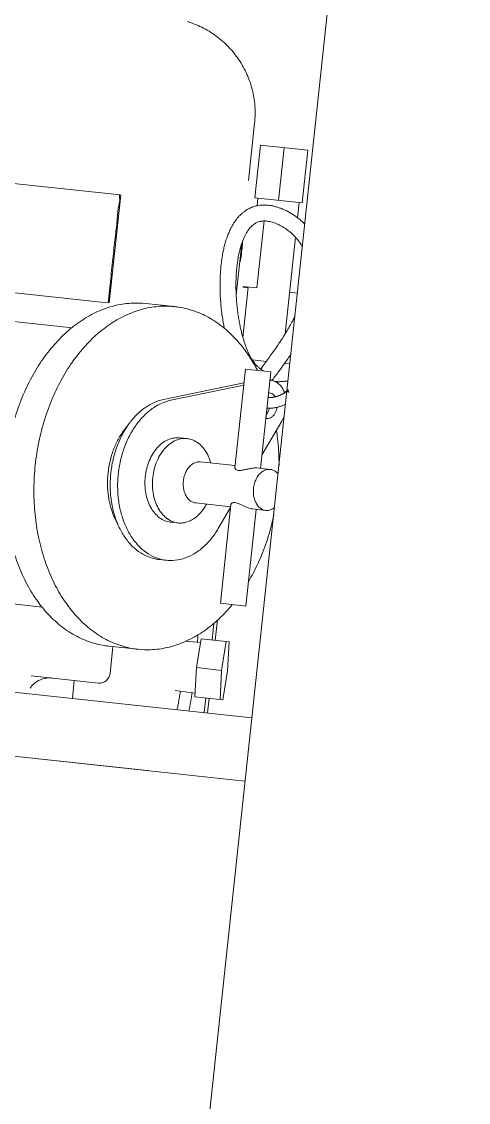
# Model space of a CAD drawing. Header units: millimetres. Extents: x 8265 to 78888, y 1905 to 34251.
# Drawn here: x 38901.66 to 38910.09, y 24356.9 to 24377.29 of the extents above; entities that cross this region are included whole.
import ezdxf

# ---------------------------------------------------------------- set-up
doc = ezdxf.new("R2010")
doc.units = ezdxf.units.MM
doc.layers.add('495_IMPIANTI_001-AM_0', color=6, linetype='Continuous', lineweight=0)

# ---------------------------------------------------------------- blocks, each defined once
blk = doc.blocks.new('gruppo elettrogeno')
at = {"layer": '495_IMPIANTI_001-AM_0'}
for p, q in [((73.88956729864913, -359.7058433110042), (73.88956729864913, -406.4997506110021)), ((73.89638645235937, -366.9207506110042), (101.2629678325302, -366.9207506110042)), ((75.73939929779044, -366.9232506110029), (96.67247132864941, -366.9232506110029)), ((77.37303133458045, -366.923180439554), (77.37374557212934, -366.9206765611752)), ((73.88956729864913, -368.1232506110036), (101.0818671839188, -368.1232506110036)), ((74.73169883340051, -368.4002506110055), (74.7316993873992, -368.1232506110036)), ((74.79350142966905, -368.4002506110055), (74.79350198366956, -368.1232506110036)), ((77.29448696148938, -368.4652506110042), (77.29448696148938, -368.1232506110036)), ((74.46845310211029, -368.4002506110055), (74.44077743675916, -368.9502506110048)), ((75.00197788787955, -368.4002506110055), (74.46845310211029, -368.4002506110055)), ((74.55148009814002, -368.9502506110048), (74.5238044327998, -368.4002506110055)), ((75.02965355322885, -368.9502506110048), (75.00197788787955, -368.4002506110055)), ((75.0054040144496, -368.4683382103549), (75.38378645235025, -368.4767144284242)), ((76.83838982397901, -368.4652506110042), (78.11073582507015, -368.4652506110042)), ((76.63838645235046, -368.6652506110049), (76.63838645235046, -369.1772506110037)), ((74.44077743675916, -368.9502506110048), (74.46845310211029, -369.500250611004)), ((74.5238044327998, -369.500250611004), (74.55148009814002, -368.9502506110048)), ((75.02965355322885, -368.9502506110048), (74.55148009814002, -368.9502506110048)), ((75.00197788787955, -369.500250611004), (75.02965355322885, -368.9502506110048)), ((76.71716498655042, -369.1772506110037), (76.16038910703901, -369.1772506110037)), ((75.0054040144496, -369.4321630116438), (75.28420901746904, -369.4259911303134)), ((74.46845310211029, -369.500250611004), (75.00197788787955, -369.500250611004)), ((74.73169586050972, -369.8866933634827), (74.73169663340013, -369.500250611004)), ((74.79349859562899, -369.8172706019332), (74.79349922966867, -369.500250611004)), ((78.041988382809, -369.7784506110047), (79.75418861173966, -369.7784506110047)), ((74.22740684372911, -370.2059506110027), (74.22740684372911, -372.0392506110047)), ((74.22742784560978, -370.2059506110027), (74.70998584184963, -370.2059506110027)), ((74.7100068437303, -370.2059506110027), (74.7100068437303, -372.0786704095926)), ((75.94825707269047, -370.9044506110049), (75.80683571645022, -370.9044506110049)), ((74.90099047057993, -371.6029418096632), (74.7100068437303, -372.0220811577647)), ((75.80683571645022, -371.6284506110032), (75.66541436020998, -371.6284506110032)), ((74.29808197742932, -372.0392506110047), (74.04444277501898, -372.0392506110047)), ((75.37493489450026, -372.0392506110047), (74.7100068437303, -372.0392506110047)), ((74.29808197742932, -372.817650611004), (74.04444277501898, -372.817650611004)), ((74.22740684372911, -372.817650611004), (74.22740684372911, -374.6509506110024)), ((74.7100068437303, -372.7782104541229), (74.7100068437303, -374.6509506110024)), ((75.37493489450026, -372.817650611004), (74.7100068437303, -372.817650611004)), ((74.22740684372911, -373.0812119991324), (73.92369037219942, -373.7477587915646)), ((75.80683571645022, -373.2284506110018), (75.66541436020998, -373.2284506110018)), ((74.7100068437303, -374.3436163082815), (76.04553847042007, -373.9145925929415)), ((74.7100068437303, -374.3890462438039), (76.18695982666031, -373.9145925929415)), ((74.22740684372911, -374.5059084492323), (74.20919849797974, -374.4947643592541)), ((74.22742784560978, -374.6509506110024), (74.70998584184963, -374.6509506110024)), ((73.98757996777931, -374.8364127023133), (73.88956729864913, -374.8363926096144)), ((74.59999264397993, -374.8365382475431), (74.33281702155, -374.8364834762624)), ((78.04220479200922, -375.078450611004), (79.75418861173966, -375.078450611004)), ((74.03584544041951, -375.3928765361716), (74.03584544041951, -377.2230998539317)), ((74.82084544041936, -375.2379963121539), (74.82084544041936, -376.1948020184836)), ((76.71716498655042, -375.6796506110049), (76.16038910703901, -375.6796506110049)), ((77.39817415881043, -375.6176624584341), (77.39775217934948, -377.663800495794)), ((79.4867638563901, -375.6183132502638), (77.43593443184, -375.6176702458224)), ((74.03584544041951, -376.1797506110024), (73.88956729864913, -376.1797506110024)), ((74.65950435599007, -376.1948020184836), (74.9203870993988, -376.1948020184836)), ((74.65950435599007, -377.4659535549335), (74.65950435599007, -376.1948020184836)), ((74.9203870993988, -376.1797506110024), (74.82084544041936, -376.1797506110024)), ((75.03267800242975, -376.0229390856557), (75.03247729464056, -376.9961519611434)), ((74.03584544041951, -377.5937846222741), (74.03584544041951, -377.8812020184823)), ((74.82084544041936, -377.7362001769516), (74.82084544041936, -377.8812020184823)), ((77.41181234928081, -377.6656801757717), (77.39775217934948, -377.663800495794)), ((77.41181234928081, -377.6656801757717), (79.48967487868867, -377.6661061397253)), ((73.97754866053037, -377.8812020184823), (73.97754866053037, -378.8812020184823)), ((74.87914222031031, -377.8812020184823), (73.9791464753398, -377.8812020184823)), ((73.9791464753398, -377.8812020184823), (73.9791464753398, -378.8812020184823)), ((74.42994325521977, -377.8812020184823), (74.42994325521977, -378.8812020184823)), ((74.87914222031031, -377.8812020184823), (74.87914222031031, -378.8812020184823)), ((75.03223004350002, -378.195049054405), (75.03200568957982, -379.2829197369038)), ((74.87914222031031, -378.8812020184823), (73.9791464753398, -378.8812020184823))]:
    blk.add_line(p, q, dxfattribs=at)
blk.add_arc((76.83838645234937, -368.6652506110049), 0.2, 90, 180, dxfattribs=at)
for points, start_tangent, end_tangent in [([(75.06095181731871, -368.469565233544), (75.06254615404941, -368.4330191921626), (75.06777824817982, -368.3317688340549), (75.07391148436, -368.2374112959233), (75.08087750929008, -368.1509981675745), (75.0834571805899, -368.1232328237029)], (0.04161066575242254, 0.9991339011842408), (0.09593048863726567, 0.9953880355669418)), ([(75.30760022178038, -368.123231829105), (75.3043483249894, -368.1585824761432), (75.2975409280898, -368.2445699190148), (75.2915502158794, -368.3382168624821), (75.28644120556964, -368.4385068404927), (75.28489049193013, -368.4745226917339)], (-0.09592720985901261, -0.995388351553636), (-0.04108614494499013, -0.9991556078477264)), ([(78.10596310099936, -368.2350835930638), (78.10085494898885, -368.2444838393722), (78.09267161679963, -368.2595307192614), (78.08009281150044, -368.2793768267229), (78.06273802910073, -368.3026928068148), (78.04078075843972, -368.3276890638745), (78.0144822459697, -368.3529357695015), (77.98372540656965, -368.3776172978914), (77.94838208637884, -368.4009431395834), (77.90834168736001, -368.4220873741515), (77.86353347920885, -368.4401512554441), (77.81402580492977, -368.4541147365317), (77.76005397084919, -368.4628489761426), (77.71282250458898, -368.4652507137844)], (-0.9563881467662629, 0.2920988064422604), (-0.9999999991025499, -4.236626553147562e-05)), ([(74.53478910703961, -370.1295050440031), (74.77128253794035, -369.8378778327615), (75.03365239591949, -369.5945080908323), (75.31701122696904, -369.4039293360229), (75.61608059218997, -369.2696916899522), (75.9252893951707, -369.1942957459732), (76.16048075372964, -369.1772598672223)], (0.5773502691895263, 0.8164965809277964), (0.9999999952426947, 9.754286560332504e-05)), ([(76.16048075372964, -369.1772598672223), (76.23887766095868, -369.1791459878814), (76.55100383349054, -369.224524627004), (76.85585359274046, -369.3295863451322), (77.14774816449062, -369.4923740412642), (77.42125010515883, -369.7098552886246), (77.67126459107021, -369.9779788230526), (77.89313432540075, -370.291750010424), (78.08272629480052, -370.6453238871918), (78.23650875957901, -371.0321140410242), (78.35161704340862, -371.4449153031755), (78.42590689674944, -371.8760379671921), (78.4579944401903, -372.3174510335639), (78.44728194351046, -372.7609318120421), (78.39396896025028, -373.1982190948229), (78.29904861041905, -373.6211670472048), (78.16428908054877, -374.0218969490934), (77.99220068569048, -374.3929439606154), (77.78598910704022, -374.7273961779947)], (0.9999999952426948, 9.7542865163018e-05), (-0.5773502691898025, -0.816496580927601)), ([(76.71725663323923, -369.1772598672223), (76.79565354045917, -369.1791459878814), (77.10777971300013, -369.224524627004), (77.41262947225005, -369.3295863451322), (77.70452404400021, -369.4923740412642), (77.97802598467024, -369.7098552886246), (78.2280404705798, -369.9779788230526), (78.44991020491034, -370.291750010424), (78.6395021742992, -370.6453238871918), (78.79328463909042, -371.0321140410242), (78.90839292292003, -371.4449153031755), (78.98268277625903, -371.8760379671921), (79.01477031969989, -372.3174510335639), (79.00405782300913, -372.7609318120421), (78.95074483975986, -373.1982190948229), (78.85582448993046, -373.6211670472048), (78.72106496004926, -374.0218969490934), (78.54897656520006, -374.3929439606154), (78.34276498654981, -374.7273961779947)], (0.9999999952426948, 9.754286516287519e-05), (-0.5773502691898025, -0.816496580927601)), ([(75.06793598494914, -369.5714388026836), (75.06777766543019, -369.5687223580726), (75.06254576070023, -369.4674734107621), (75.06095181734054, -369.4309359880726)], (-0.05836588364829418, 0.9982952587415979), (-0.04161066678036034, 0.9991339011414306)), ([(74.53478910703961, -370.1295050440031), (74.48405713602915, -370.2035627005143)], (-0.5773502692051543, -0.8164965809167456), (-0.5529426580147796, -0.8332193090342725)), ([(74.22228298180926, -370.6797842238457), (74.15648913354016, -370.8350042729153), (74.02172960365897, -371.2357341747929), (73.92680925382956, -371.6586821271821), (73.88505263307889, -371.9636895335216)], (-0.4112017895593951, -0.9115443424557857), (-0.1015889916214111, -0.9948264556098942)), ([(75.80688802111035, -370.904472909272), (75.69042742563033, -370.9133683625232), (75.50254789147039, -370.966467765983), (75.32428694235932, -371.0657806725221), (75.16127943436913, -371.2081677858523), (75.0186780599688, -371.3891282273844), (74.90099047057993, -371.6029418096632)], (-0.9999999910154457, -0.0001340489031266106), (-0.4146407866839433, -0.9099851746144662)), ([(76.04553847042007, -373.9145925929415), (76.2278612161499, -373.8313230418435), (76.39687528093964, -373.7037084769554), (76.54723810413998, -373.5357828143615), (76.67419669374067, -373.3328542101453), (76.77373786915996, -373.1013372687421), (76.84271511848965, -372.8485502763733), (76.87894806024997, -372.5824838688322), (76.88129136558018, -372.3115484462623), (76.84967096221044, -372.0443083191431), (76.78508637599043, -371.7892109890827), (76.68957913562917, -371.5543201220034), (76.56616823972035, -371.3470606544151), (76.41875472570973, -371.1739840900418), (76.25199835750027, -371.0405614057645), (76.07117032958013, -370.9510101131827), (75.88198664379888, -370.9081609424729), (75.80688802111035, -370.904472909272)], (0.9520813628651471, 0.3058448601576362), (-0.9999999910154461, -0.000134048901390679)), ([(76.80872687345982, -373.3459257819241), (76.8156180499791, -373.3328542101453), (76.9151592254002, -373.1013372687421), (76.9841364747299, -372.8485502763733), (77.02036941649021, -372.5824838688322), (77.02271272180951, -372.3115484462623), (76.99109231845068, -372.0443083191431), (76.92650773221976, -371.7892109890827), (76.83100049186032, -371.5543201220034), (76.7075895959606, -371.3470606544151), (76.56017608194998, -371.1739840900418), (76.3934197137296, -371.0405614057645), (76.21259168582037, -370.9510101131827), (76.02340800003913, -370.9081609424729), (75.94830937734878, -370.904472909272)], (0.4704132946065053, 0.8824462206035298), (-0.999999991015446, -0.000134048901974457)), ([(76.8095846421802, -373.3465517414234), (76.91245352489932, -373.1731771340828), (76.99247131083939, -372.9771743881838), (77.04720670007009, -372.7644989479822), (77.07499658549023, -372.5416128491133), (77.07499658549023, -372.3152883728917), (77.04720670007009, -372.0924022740228), (76.99247131083939, -371.8797268338249), (76.91245352489932, -371.6837240879222), (76.8095846421802, -371.5103494805744), (76.79484216923993, -371.4899631476628)], (0.5773502691912037, 0.8164965809266105), (-0.5946124513639296, 0.8040124580396615)), ([(75.26541436021034, -371.8627651860525), (75.35731999625023, -371.7575141566422), (75.38491043782051, -371.733731213405)], (0.5773502692103534, 0.8164965809130693), (0.7779715945185951, 0.6282994494046567)), ([(75.38491043782051, -371.733731213405), (75.46269083438892, -371.6815862698031), (75.57692166337984, -371.6382999385251), (75.66541436923944, -371.6284651738433)], (0.7779715945484875, 0.6282994493676435), (0.999999807728017, 0.0006201160611159398)), ([(75.66541436923944, -371.6284651738433), (75.69502004786045, -371.6295469831939), (75.81182452173016, -371.6557099499742), (75.9222301689806, -371.715645391655), (76.02141173305063, -371.8067338418341), (76.10503450366923, -371.9249942981633), (76.16944376448009, -372.0652582112134), (76.2118245217298, -372.2213953749242), (76.23032453294945, -372.3865818460044), (76.22413525887896, -372.5535981830335), (76.19352720049937, -372.7151449706334), (76.13983807682962, -372.8641618390147), (76.06541436020962, -372.9941360359526)], (0.9999998077280104, 0.0006201160716497811), (-0.5773502691900528, -0.816496580927424)), ([(76.20683571644986, -372.9941360359526), (76.27718595742044, -372.8729067974136), (76.32946090239966, -372.7345973568927), (76.36165165457896, -372.584522868613), (76.37252114140028, -372.4284506110025), (76.36165165457896, -372.2723783533847), (76.32946090239966, -372.1223038651124), (76.27718595742044, -371.9839944245841), (76.20683571644986, -371.8627651860525), (76.12111369979903, -371.7632749211634), (76.02331415650951, -371.6893469849938), (75.91719546815875, -371.6438223866835), (75.80683571645022, -371.6284506110032)], (0.5773502691932124, 0.81649658092519), (-0.999999999983815, 5.689497883553265e-06)), ([(75.26541436021034, -371.8627651860525), (75.19099064359034, -371.9927393829939), (75.17159109958993, -372.0382063694642)], (-0.5773502692041733, -0.8164965809174395), (-0.3675688705779662, -0.9299963039614935)), ([(73.88831263059001, -372.1079433170935), (73.90206832562035, -372.0953805398249), (73.96256816170899, -372.0568732497532), (74.02782625271902, -372.0399606852925), (74.0443818711301, -372.0392641608023)], (0.7162958284433141, 0.6977967369905841), (0.9999997479111011, -0.0007100547405109426)), ([(74.0443818711301, -372.0392641608023), (74.09405003561005, -372.0456257432133), (74.15739082483014, -372.0735391909448), (74.2141674839404, -372.122078800342), (74.2610803599, -372.1884236257729), (74.29540304685906, -372.2687179471222), (74.31514083504044, -372.3582953502855), (74.31914663590942, -372.4519499221942), (74.30718764688936, -372.5442387995654), (74.27995888095938, -372.6297984882849), (74.2390427750197, -372.7036565702447)], (0.999999747911117, -0.0007100547179181493), (-0.5773502691878962, -0.816496580928949)), ([(74.29808197742932, -372.0392506110047), (74.34233159916039, -372.0432993251316), (74.3958905269501, -372.055469025262), (74.45530252161007, -372.0740592122138), (74.51552618345886, -372.0948625569736), (74.57034083659892, -372.1120316057031), (74.61840011077038, -372.1218017366127), (74.65774169693941, -372.1218337254331), (74.68762687333037, -372.1119918448539), (74.70548149914976, -372.0947580694346), (74.70998384218001, -372.0786268545644)], (1, -1.83697019872103e-16), (0.008587461744718517, 0.9999631270705851)), ([(75.37493488059954, -372.0392642135348), (75.42454215508951, -372.0456257432133), (75.4878829443096, -372.0735391909448), (75.54465960341986, -372.122078800342), (75.59157247937947, -372.1884236257729), (75.62589516634944, -372.2687179471222), (75.6456329545199, -372.3582953502855), (75.64963875538888, -372.4519499221942), (75.63767976636882, -372.5442387995654), (75.61045100044066, -372.6297984882849), (75.56953489449916, -372.7036565702447)], (0.9999994779325128, -0.001021829096347872), (-0.5773502691960046, -0.8164965809232154)), ([(73.88823683144983, -372.7488816808846), (73.93149472520963, -372.7833620310639), (73.99483551442972, -372.8112754787844), (74.04450367890968, -372.8176370612027)], (0.7159345031161776, -0.698167449289776), (0.9999997479111049, -0.0007100547351634945)), ([(74.04450367890968, -372.8176370612027), (74.06105929731893, -372.8169405367016), (74.12631738832897, -372.8000279722446), (74.18681722441943, -372.7615206821838), (74.2390427750197, -372.7036565702447)], (0.9999997479111273, -0.0007100547034451716), (0.5773502691986442, 0.8164965809213491)), ([(74.70996392591042, -372.7783036709234), (74.70603419204053, -372.7631371381149), (74.68845102966952, -372.745400767345), (74.66050295151945, -372.7355015367657), (74.61993969668038, -372.7349271523935), (74.56814384151949, -372.7454706065118), (74.51115758229025, -372.7635329768827), (74.45118027281933, -372.784233952284), (74.39315445807006, -372.8021856919449), (74.34122574319917, -372.8137837642216), (74.29808197742932, -372.817650611004)], (-0.008957534687874727, 0.9999598804813699), (-1, 1.83697019872103e-16)), ([(75.37493490839915, -372.8176370084739), (75.39155141680021, -372.8169405367016), (75.45680950781025, -372.8000279722446), (75.5173093439007, -372.7615206821838), (75.56953489449916, -372.7036565702447)], (0.9999994779325105, -0.001021829098438546), (0.5773502691905286, 0.8164965809270878)), ([(73.88661055456032, -372.908210367933), (73.8948713173304, -372.980863254802), (73.9691611706694, -373.4119859188222), (74.00508445311061, -373.5596644655934)], (0.1049303240873742, -0.9944795760029055), (0.2538179729084643, -0.9672520026490707)), ([(75.17147287465014, -372.8183825421338), (75.22579421675982, -372.9319069238418), (75.30941698736933, -373.0501673801637), (75.38565011164974, -373.1237709376228)], (0.3670707713606761, -0.9301930169661984), (0.7791114157210555, -0.6268854774942012)), ([(75.38565011164974, -373.1237709376228), (75.40859855143935, -373.1412558303537), (75.51900419870071, -373.2011912720345), (75.6358086725595, -373.2273542388039), (75.66541435118052, -373.2284360481653)], (0.7791114157325613, -0.6268854774799016), (0.9999998077280212, 0.0006201160540788822)), ([(75.66541435118052, -373.2284360481653), (75.75390705704012, -373.2186012834727), (75.86813788604013, -373.1753149522056), (75.97350872417883, -373.0993870653556), (76.06541436020962, -372.9941360359526)], (0.9999998077280053, 0.0006201160799947568), (0.5773502691840835, 0.816496580931645)), ([(75.80683571645022, -373.2284506110018), (75.91719546815875, -373.2130788353252), (76.02331415650951, -373.1675542370149), (76.12111369979903, -373.0936263008416), (76.20683571644986, -372.9941360359526)], (0.999999999983815, -5.689497618598432e-06), (0.5773502691873345, 0.8164965809293462)), ([(76.18695982666031, -373.9145925929415), (76.36928257239015, -373.8313230418435), (76.53829663716897, -373.7037084769554), (76.68865946038022, -373.5357828143615), (76.80872687345982, -373.3459257819241)], (0.9520813628644578, 0.3058448601597821), (0.4704132946049909, 0.882446220604337)), ([(76.8007059615993, -373.3589387246438), (76.8095846421802, -373.3465517414234)], (0.5878037423504635, 0.8090035602386371), (0.5773502689519279, 0.816496581095804)), ([(73.92369037219942, -373.7477587915646), (73.88925106442002, -373.8465429066136)], (-0.4146407866783522, -0.9099851746170139), (-0.2453945358954096, -0.9694232933825536)), ([(74.08989136672972, -373.8385450456854), (74.12522893357891, -373.8001979820556), (74.16638040175894, -373.7760920101036), (74.21054136673047, -373.7678699119833)], (0.5773502691968277, 0.8164965809226337), (0.999999999234869, 3.911856263672697e-05)), ([(74.21054136673047, -373.7678699119833), (74.22768031345913, -373.7691064873443)], (0.9999999992348778, 3.911833971258639e-05), (0.9898371862334554, -0.1422052908630196)), ([(73.88951062665001, -374.0671211701238), (73.90060218397957, -374.0606369182542), (73.92411760793038, -374.0476412649814), (73.94802800923026, -374.0354154135139), (73.97228751725925, -374.0239749545954), (73.99678568942, -374.0133712159741), (74.02152574952015, -374.0036115029152), (74.04645691239057, -373.9947374506237), (74.07136772595004, -373.9868468235227), (74.09626632947948, -373.9799644217428), (74.12135954870973, -373.9740925456836), (74.14206375043068, -373.9701015497421)], (0.8592744967765308, 0.5115147497281384), (0.9853253470425405, 0.1706867319843502)), ([(74.04014716588063, -373.9966162528153), (74.04573040176001, -373.9467168764031), (74.06277589798992, -373.8885199119841), (74.0897859821307, -373.8386942119041)], (0.03674667648877029, 0.9993246128095865), (0.5766796206730912, 0.8169703881416631)), ([(74.0897859821307, -373.8386942119041), (74.08989136672972, -373.8385450456854)], (0.5766796420710016, 0.8169703730373957), (0.577350270495119, 0.816496580004603)), ([(74.14206375043068, -373.9701015497421), (74.14658774987038, -373.9693377017729), (74.17145006358987, -373.9658755616629), (74.18546554848035, -373.9645064876649)], (0.9853253470261789, 0.1706867320788005), (0.9966715124107361, 0.08152236716935982)), ([(74.18428398541073, -373.9645194988852), (74.18715175800025, -373.9467168764031), (74.20419725423017, -373.8885199119841), (74.22672116089961, -373.8452950880828)], (0.1320531284852438, 0.991242639951117), (0.5475179946851325, 0.8367939086154795)), ([(74.18546554848035, -373.9645064876649), (74.19619598340068, -373.9637646381134), (74.22051253818063, -373.9631534081136), (74.22741122777006, -373.9632727052021)], (0.9966715124183878, 0.08152236707581179), (0.999628311036916, -0.02726242420407153)), ([(73.92950760589883, -374.2820422972845), (73.93021780663003, -374.2814683759725), (73.94233306766, -374.2720341150643), (73.95538498212045, -374.2625387265443), (73.96934352999051, -374.2530406970118), (73.98410824679013, -374.2436412608049), (73.99953786289916, -374.2344542147739), (74.01547188900076, -374.225588761562), (74.03182973044022, -374.2170985793027), (74.04846655581059, -374.2090648232124), (74.06525740882898, -374.2015491868342), (74.0820377723303, -374.1946215455946), (74.09861602996898, -374.1883489196925), (74.11482538364908, -374.1827738225338), (74.13063443051942, -374.1778857946747), (74.14580506929997, -374.1737321003648), (74.16015187073026, -374.1703227726148), (74.17355160622901, -374.1676363033121), (74.18393963424933, -374.165920087923)], (0.7771216663761659, 0.6293503917919898), (0.989139157668763, 0.1469820627366825)), ([(74.18393963424933, -374.165920087923), (74.1859847479991, -374.1656231619427), (74.19725623765953, -374.1642526312326), (74.20730981266934, -374.1634556767031), (74.21604699553063, -374.1631532009351), (74.2188133724303, -374.1631497823555)], (0.9891391576674611, 0.146982062745445), (0.999974318160261, -0.007166799838219138)), ([(74.2188133724303, -374.1631497823555), (74.22232710679964, -374.163211854474)], (0.9999743181527881, -0.007166800880916042), (0.9996050501078159, -0.02810238066340383)), ([(74.22672038985002, -374.173045400873), (74.22107434196914, -374.1639735675244)], (-0.5476549606371534, 0.8367042751710536), (-0.5091351620977852, 0.8606865786775475)), ([(74.22232710679964, -374.163211854474), (74.22344705931937, -374.1632470622435), (74.22741025056894, -374.1634496959423)], (0.9996050501181293, -0.02810238029655788), (0.9974317117005655, -0.07162388214890338)), ([(73.90417906687071, -374.3045154963556), (73.90382519966988, -374.3045678620629), (73.89236192980024, -374.3060271640143), (73.88215958709952, -374.3068972233023), (73.87322017394035, -374.3072636662118), (73.86563253729037, -374.3072183746526), (73.85938873594932, -374.3068690791051), (73.85446143800982, -374.3063293178539), (73.85081708871985, -374.3057189023029), (73.84841890881034, -374.3051664954555), (73.84991554503904, -374.3063721061235), (73.85278703131917, -374.3084990806829), (73.85658302352931, -374.3120496548627), (73.86103536713017, -374.3175309449043), (73.86520793503041, -374.3247285398147), (73.8681259117493, -374.3324716008219), (73.86952216841928, -374.3392467029344), (73.8698508357993, -374.3443019396846), (73.86967182019907, -374.3476537775323), (73.86940478548968, -374.3493871544824), (73.87036859602995, -374.3471670596928), (73.87183613749949, -374.3442257277648), (73.87408431710901, -374.3403147335057), (73.87723081162949, -374.3354738080316), (73.88138292599979, -374.3297474789842), (73.88661514176965, -374.3232121496922), (73.89298331377904, -374.3159494030051), (73.9005420966696, -374.3080281245029), (73.9092637993399, -374.2995862979924), (73.91918883300968, -374.2906777021535), (73.92950760589883, -374.2820422972845)], (-0.9891435280663996, -0.1469526484428094), (0.7771216665371911, 0.629350391593156)), ([(73.92988683969998, -374.2996887490235), (73.91633717608966, -374.3024745016128), (73.90417906687071, -374.3045154963556)], (-0.9757991374128298, -0.2186687984701461), (-0.9891435281249789, -0.1469526480485104)), ([(73.92916583443912, -374.2822240290234), (73.9310059506497, -374.2859779001637), (73.93742032822047, -374.2985029696219)], (0.4365880537055464, -0.8996615315559531), (0.4679729049489446, -0.883742813398585)), ([(73.93851793605972, -374.2977906789138), (73.92988683969998, -374.2996887490235)], (-0.9775169925189413, -0.2108566558985614), (-0.9757991375734143, -0.2186687977535456)), ([(73.93742032822047, -374.2985029696219), (73.98468804301046, -374.3709478996143), (74.05096059123935, -374.4357501649147), (74.12612915516911, -374.4767722185215), (74.13067724354914, -374.4783647488848)], (0.4679729050985218, -0.8837428133193787), (0.9468429495631604, -0.3216961747713745)), ([(74.21054136673047, -374.2504699119827), (74.16638040175894, -374.2422478138624), (74.12522893357891, -374.2181418419141), (74.0970401527502, -374.1893401158932)], (-0.9999999992348703, -3.91185299268011e-05), (-0.6215196070562773, 0.7833986073798005)), ([(74.22768022644959, -374.2492322575354), (74.21054136673047, -374.2504699119827)], (-0.9898322039114876, -0.1422399666047751), (-0.999999999234879, -3.911830888396085e-05)), ([(74.19134234486955, -374.4883513732138), (74.18625873108977, -374.4966888845347), (74.13407637224009, -374.5831668387846), (74.08170850983879, -374.6717356735144), (74.02934014988023, -374.7623285459022), (73.97695157196904, -374.8552678820024), (73.92438217567906, -374.9512060629831), (73.8894069871294, -375.0167354489722)], (-0.5209274907382019, -0.8536009309936351), (-0.4667437750425468, -0.8843925872931276)), ([(73.9736205993704, -374.4948485765026), (73.94853432371019, -374.4998991057955), (73.92323083257907, -374.5037704410943), (73.89802334066917, -374.5062812104234), (73.88957562906035, -374.5067944403427)], (-0.9757991374353907, -0.2186687983694694), (-0.9987302480859548, -0.0503774905902142)), ([(74.13093132954964, -374.4775566056423), (74.11627336570928, -374.4772304451444), (74.09631872371938, -374.4776052498937), (74.07468126128879, -374.4789300262646), (74.05146352474003, -374.4812732316723), (74.02678851000928, -374.4846864365618), (74.00079646334052, -374.4892040995446), (73.9736205993704, -374.4948485765026)], (-0.9991358027655968, 0.04156498083659672), (-0.9757991374226235, -0.2186687984264429)), ([(74.13067724354914, -374.4783647488848), (74.19861822534949, -374.4914746701552)], (0.9468429495472871, -0.3216961748180936), (0.9987623329225219, -0.04973733341426412)), ([(74.19861822534949, -374.4914746701552), (74.20600337586984, -374.4917272384055), (74.2104992589193, -374.4917678150423)], (0.9987623329248246, -0.04973733336802459), (0.9999998873380056, 0.0004746830270189279)), ([(74.20895657704023, -374.494617235513), (74.20400160918871, -374.4919478945421), (74.19872901006966, -374.4896210557827)], (-0.8558654538578363, 0.5171985352770443), (-0.9275087316536789, 0.3738014883680696)), ([(74.20919849797974, -374.4947643592541), (74.20895657704023, -374.494617235513)], (-0.8529321744617124, 0.5220217483668809), (-0.8558654619704891, 0.5171985218521429)), ([(74.2104992589193, -374.4917678150423), (74.22755436268926, -374.4911518467934)], (0.9999998873380098, 0.0004746830181239346), (0.99745173122473, 0.07134454342687561)), ([(73.88931060940922, -375.7283120656039), (73.92062886462008, -375.6502290512444), (73.96739634448932, -375.5408342548226), (74.01922102565914, -375.4272715007037), (74.07490928856896, -375.3120556657314), (74.13326016821884, -375.1972323408236), (74.19343440854936, -375.0838721491755), (74.25461878226997, -374.9728940867144), (74.3159778254103, -374.865204164752), (74.37674572017022, -374.7615593256132), (74.42406873227992, -374.6826402022934)], (0.3629156420265762, 0.931821998437705), (0.5177323613620545, 0.8555426359910248)), ([(74.36777034654006, -374.6509565181523), (74.3989457896696, -374.6685106779742), (74.42798726828005, -374.6848481477655), (74.45447866468021, -374.7005157664253), (74.47877767395039, -374.7164118978444), (74.50242509885902, -374.7342590573835), (74.52788122457059, -374.756515156133), (74.55531877905923, -374.7839449089524), (74.58427128808034, -374.8166540626744), (74.61432787197009, -374.854669274232), (74.64510314801919, -374.8979084104549), (74.67626946466044, -374.9462431382717), (74.70758095963902, -374.999577071384), (74.73881190105021, -375.057783700363), (74.76979851575015, -375.1208070456241), (74.80053658528959, -375.1889360524337), (74.83102535500984, -375.2625880112146), (74.86122094982966, -375.342232346994), (74.89101199226025, -375.428329466632), (74.92018726790047, -375.5212244348741), (74.9484340482195, -375.6211087032143), (74.97519351393021, -375.7273552595043), (74.99985865746021, -375.8389450659934), (75.02186826515026, -375.9547654528224), (75.0407064782903, -376.0735721724532), (75.05581050056026, -376.1930753258139), (75.06674294267032, -376.3100204702832), (75.0734144299604, -376.4212282207236), (75.07611956712026, -376.5256589163118), (75.07521626916969, -376.6241009153828), (75.07093136866024, -376.7173815376636), (75.06338185118875, -376.8059106264636), (75.05272506101028, -376.8891516088634), (75.0392081234404, -376.9664452952538), (75.02317622894952, -377.0372024259132), (75.00505703744966, -377.1010578281939), (74.98535092619022, -377.1578673637823), (74.9644424704602, -377.2080088122248), (74.94257483701949, -377.2521110118441), (74.91992355532057, -377.2907650759817), (74.89646496103887, -377.3246887288415), (74.8720317883799, -377.3545229516722), (74.84638595061915, -377.3807149732138), (74.8195727409693, -377.4032701811238), (74.79163066391993, -377.4222376054722), (74.76243292927029, -377.4378018211437), (74.73185528221984, -377.450117280795), (74.69989149932917, -377.4592511149649), (74.66638857512953, -377.465332881432), (74.63079354820002, -377.4685420892429), (74.59263012375959, -377.4688717581239), (74.55119002402898, -377.4661166216838), (74.50605499161975, -377.4598892686236), (74.45736676620072, -377.4497644479825), (74.40538613198987, -377.4353176608356), (74.3504778860588, -377.4161410798233), (74.2934606846793, -377.3920329456751), (74.23530922133978, -377.3629648732249)], (0.8677862614875252, -0.4969376262404616), (-0.8799350794586426, 0.4750939443290267)), ([(74.48425740628954, -374.6536426780922), (74.64951362300963, -374.8789223989452), (74.89952810891918, -375.1470459333732), (75.17303004958922, -375.3645271807336), (75.46492462133938, -375.527314876862), (75.7697743805893, -375.6323765950046), (76.08190055313025, -375.6777552341127), (76.1602974603502, -375.6796413547718)], (0.5530191048374907, -0.8331685721897704), (0.999999995242695, 9.754286351390926e-05)), ([(76.1602974603502, -375.6796413547718), (76.39548881892006, -375.6626054760245), (76.70469762189896, -375.5872095320528), (77.00376698711989, -375.4529718859822), (77.28712581816035, -375.2623931311728), (77.5494956761504, -375.0190233892326), (77.78598910704022, -374.7273961779947)], (0.9999999952426947, 9.754286560332504e-05), (0.5773502691895263, 0.8164965809277964)), ([(76.71707333985978, -375.6796413547718), (76.95226469841873, -375.6626054760245), (77.26147350139945, -375.5872095320528), (77.56054286662038, -375.4529718859822), (77.84390169766993, -375.2623931311728), (78.10627155564907, -375.0190233892326), (78.34276498654981, -374.7273961779947)], (0.9999999952426947, 9.754286560332504e-05), (0.5773502691895263, 0.8164965809277964)), ([(73.88939003181076, -377.4921536684424), (73.89860153998961, -377.4994260627145), (73.96206633791917, -377.5462325539129), (74.0281103688103, -377.5893452208338), (74.09601648375974, -377.6283186808951), (74.16501894772045, -377.6627857406029), (74.23424518325919, -377.6924469744126), (74.30277672746888, -377.7171208847039), (74.36974293733874, -377.7367763563316), (74.4346035671806, -377.7515577601234), (74.49698913632892, -377.7616821198035), (74.55658188171947, -377.7674029930722), (74.61311781219047, -377.7690120391644), (74.6664385860604, -377.7668366470834), (74.71662433966958, -377.7611915577518), (74.76430148254985, -377.7522272143442), (74.80982013677931, -377.7400585496516), (74.85354548925898, -377.7247565941152), (74.8957981063304, -377.7062805070827), (74.93679441713903, -377.6845176659053), (74.97659515028863, -377.6593511806032), (75.01519509496029, -377.6306456221655), (75.05256267518962, -377.5982319210025), (75.08867961766919, -377.561864999233), (75.12350620512916, -377.5212392694748), (75.15696904582, -377.4760092937549), (75.188897657099, -377.4258946029631), (75.21907023590029, -377.370677736134), (75.24732983465947, -377.3100041921143), (75.27362621613975, -377.2431290900831), (75.2977696923499, -377.1693516807036), (75.31933318449956, -377.088591824283), (75.33785480422011, -377.0012256533746), (75.35296759459925, -376.9076951792022), (75.36440140066952, -376.8085113662319), (75.37197405239021, -376.7042656498243), (75.37558856778924, -376.5951753317831), (75.3751306194099, -376.4804215072736), (75.37032559602994, -376.3590409886756), (75.36075491207885, -376.2305431643626), (75.34621308810893, -376.0970986337534), (75.32687659568, -375.9618695512918), (75.30321725661997, -375.8278304663554), (75.27583454818887, -375.6972334782849), (75.2454528852304, -375.5720734839824), (75.2129326137001, -375.4542077216329), (75.1880469712305, -375.3726232923955)], (0.7822295102728534, -0.6229903636961746), (-0.3026794786636858, 0.9530924053814926)), ([(77.41846080643882, -375.6165126884453), (77.41821063912903, -376.0726596883624), (77.4176608345897, -376.5058918379627), (77.41683896233008, -376.8944850682647), (77.41578623444911, -377.2189536920532), (77.4145554391198, -377.4630274976817), (77.41320829355936, -377.6144676053746), (77.41181458816936, -377.6656804749227)], (-0.000206232151544278, -0.9999999787341496), (-0.9912004599637753, 0.1323693626471033)), ([(75.02003550140944, -376.7160998917143), (75.01731605820896, -376.8808899835649)], (-0.0327660819478513, -0.9994630477780492), (-0.0002062321495197323, -0.9999999787341501)), ([(75.02034529036973, -376.7069050677828), (75.02003550140944, -376.7160998917143)], (-0.03457895653116536, -0.9994019690621065), (-0.03276608242312859, -0.9994630477624677)), ([(75.02211556397015, -376.6615990685323), (75.02034529036973, -376.7069050677828)], (-0.04350682686673362, -0.9990531297263365), (-0.03457895686696093, -0.9994019690504883)), ([(75.01731605820896, -376.8808899835649), (75.01900623385882, -377.0126579849721)], (-0.0002062321305581631, -0.999999978734154), (0.02583993339085437, -0.999666093174294)), ([(75.01900623385882, -377.0126579849721), (75.01999966398034, -377.0466708376125)], (0.0258399333409002, -0.9996660931755852), (0.03254897977924867, -0.999470141582694)), ([(74.23530922133978, -377.3629648732249), (74.1770967540906, -377.329089578242), (74.12009382813994, -377.2908692912142), (74.06549753155014, -377.2489980119835), (74.01411674634073, -377.2041219966422), (73.96643272702931, -377.1567642514137), (73.92280785908042, -377.1074568310332), (73.88934908444935, -377.064750394974)], (-0.8799350794597587, 0.4750939443269596), (-0.5948481384882498, 0.8038381007000504)), ([(75.06315093000921, -379.6166925632833), (75.0592647118101, -379.5953646177741), (75.03200568957982, -379.2829197369038)], (-0.1851967705106146, 0.9827014583241642), (0.0002062321416900214, 0.9999999787341518)), ([(76.49786764874989, -381.0520059124619), (76.21569665963943, -380.9744930576026), (75.93198091991871, -380.8421235623618), (75.67436389012983, -380.6616486438843), (75.45316774646017, -380.4403605159723), (75.27279960136912, -380.1826681238026), (75.14054739021958, -379.8988966882434), (75.06315093000921, -379.6166925632833)], (-0.9826249091760142, 0.1856024996244119), (-0.1851967704952197, 0.9827014583270655))]:
    blk.add_spline(points, degree=3, dxfattribs=dict(at, start_tangent=start_tangent, end_tangent=end_tangent))

msp = doc.modelspace()

# ---------------------------------------------------------------- block references
at = {"layer": '495_IMPIANTI_001-AM_0', "linetype": 'Continuous', "rotation": 173.8923967405046}
msp.add_blockref('gruppo elettrogeno', (38940.31072981787, 23990.25911065413), dxfattribs=at)

doc.saveas('drawing.dxf')
